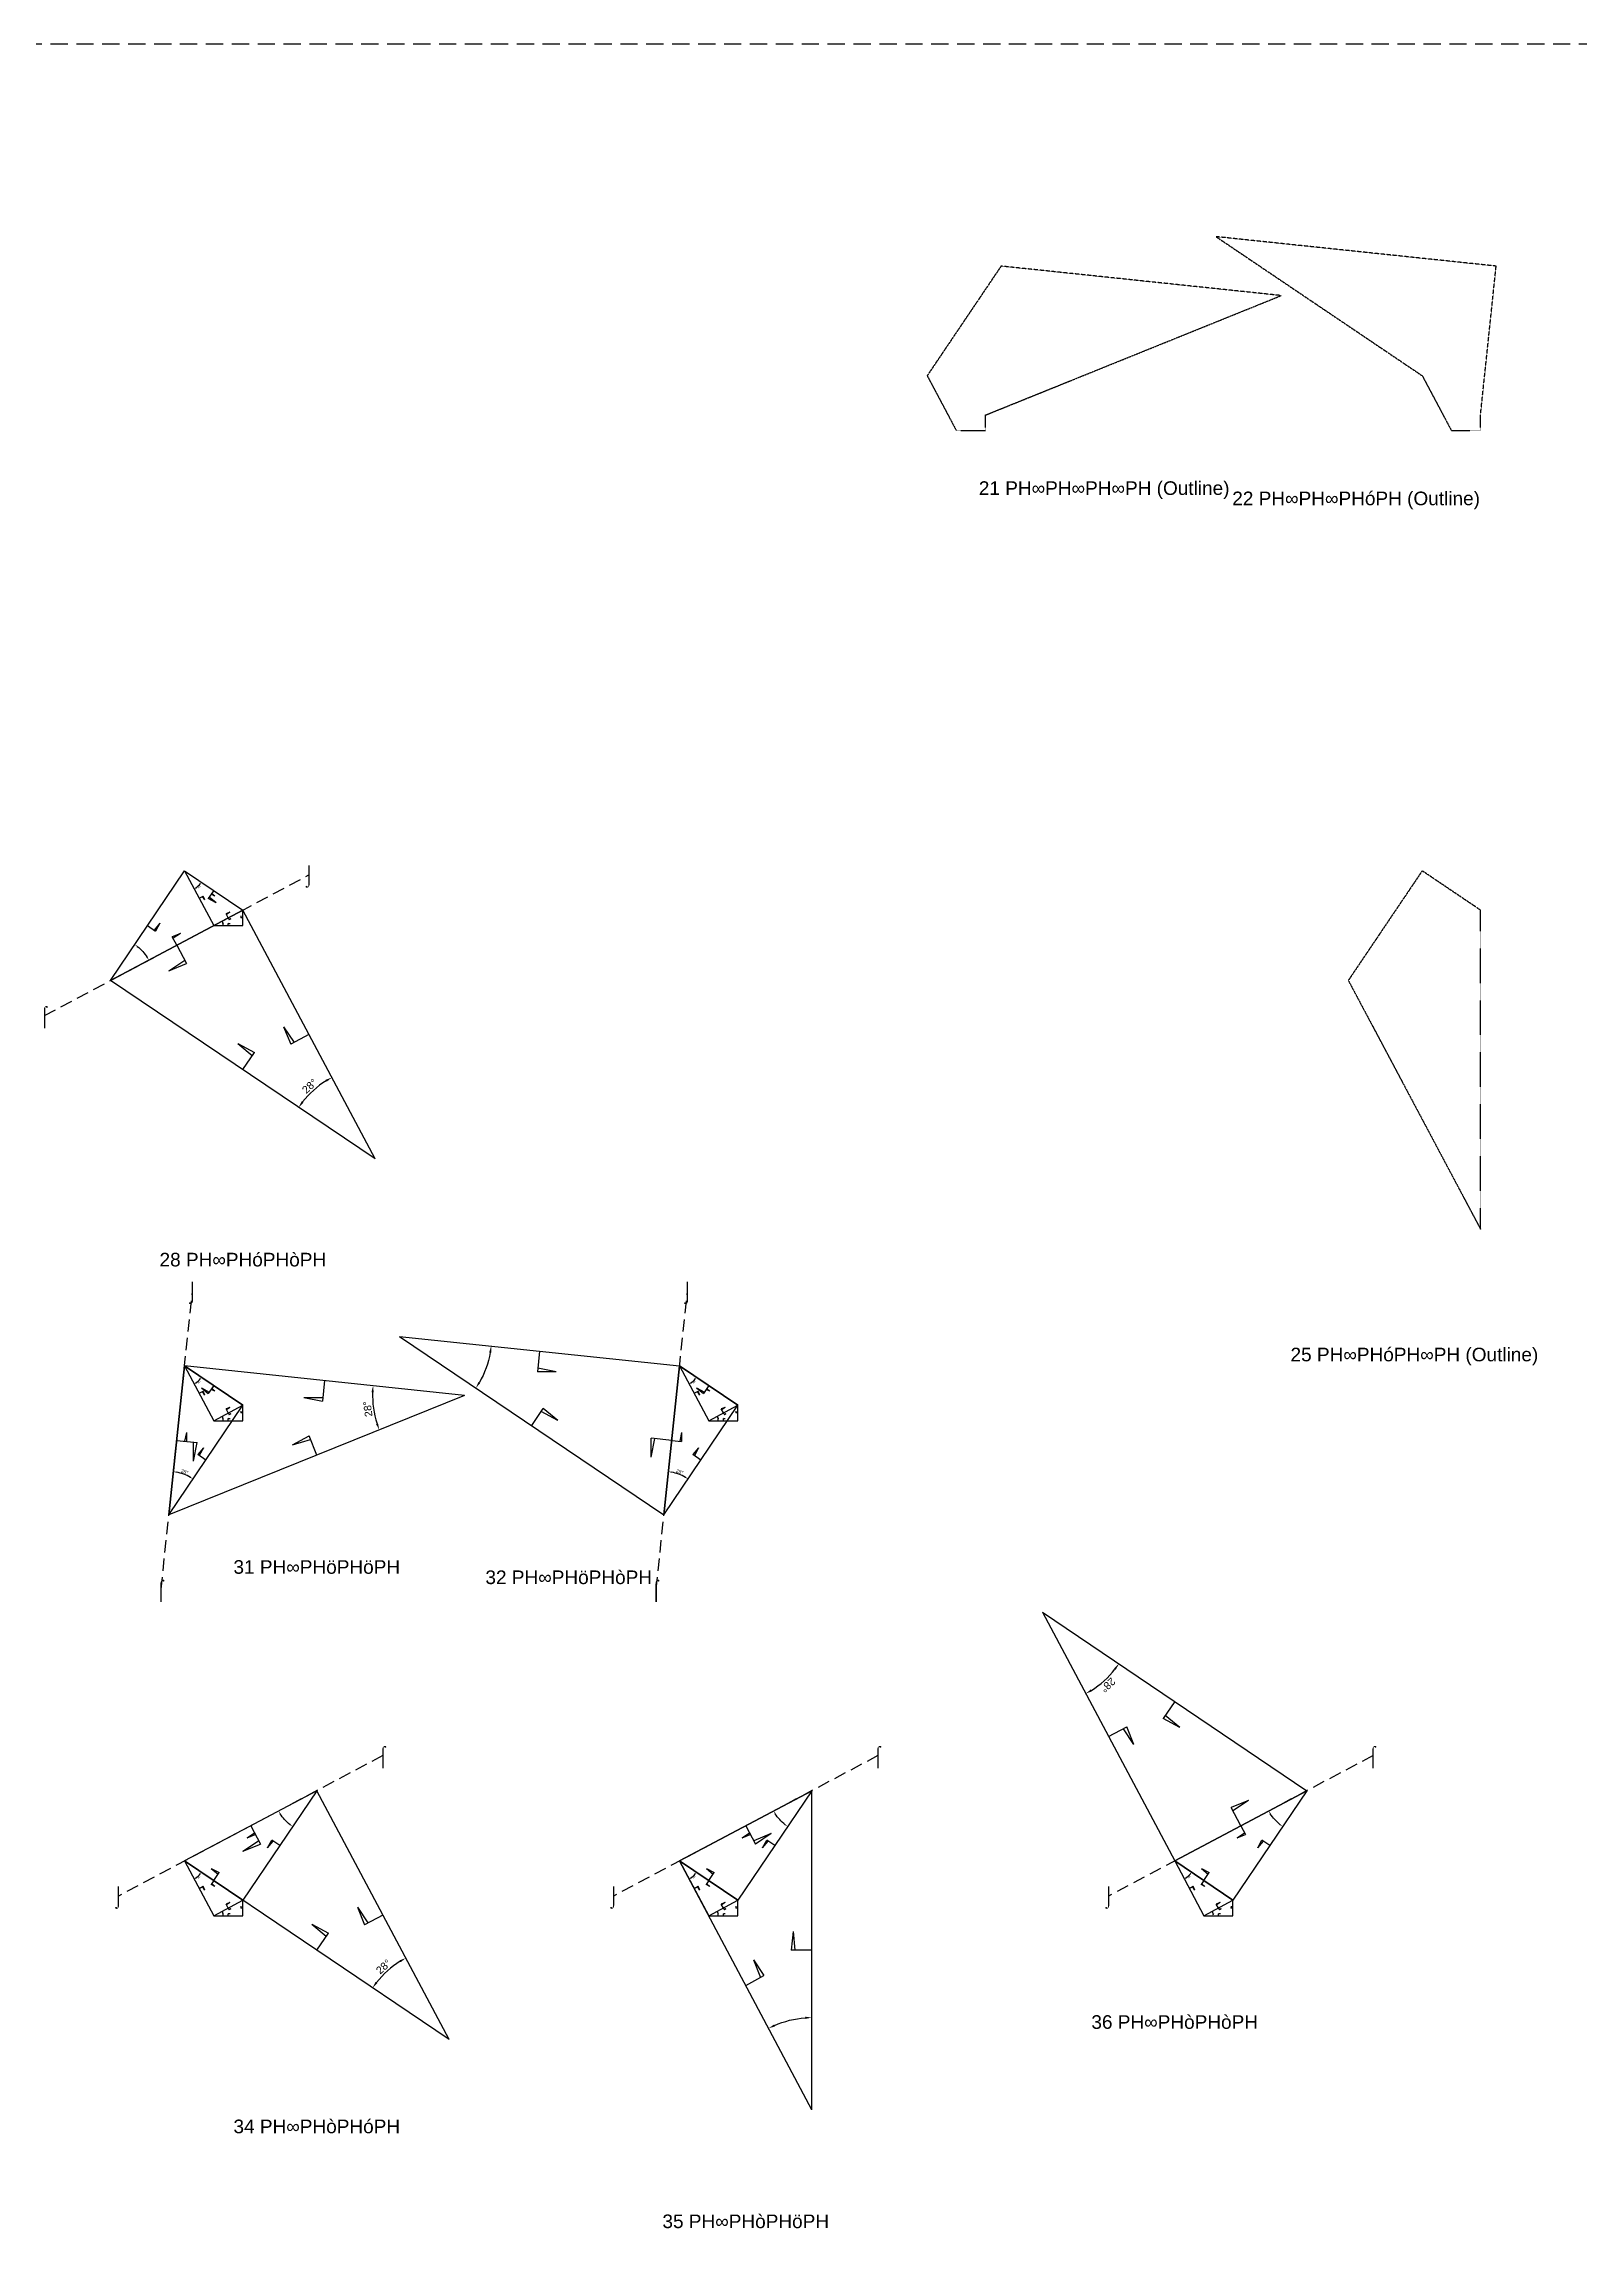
# Model space of a CAD drawing. Header units: millimetres. Extents: x 100562 to 3861006, y -7054888 to 24518.
# Drawn here: x 1062705 to 1853152, y -3202246 to -2077788 of the extents above; entities that cross this region are included whole.
import ezdxf
from ezdxf.enums import TextEntityAlignment as Align

# ---------------------------------------------------------------- set-up
doc = ezdxf.new("R2010")
doc.units = ezdxf.units.MM
doc.header["$PDMODE"] = 35
doc.linetypes.add('DASHED', pattern=[19.05, 12.7, -6.35])
for name, color, linetype in [('BASE', 170, 'Continuous'), ('HYPOTENUSE', 20, 'Continuous'), ('PERPENDICULAR', 90, 'Continuous')]:
    doc.layers.add(name, color=color, linetype=linetype)
doc.styles.add('Arial', font='arial_0.ttf')
doc.dimstyles.new('ISO-25', dxfattribs={"dimtxt": 250, "dimasz": 100, "dimexe": 1.25, "dimexo": 0.625, "dimgap": 100, "dimtad": 1, "dimdec": 0, "dimtxsty": 'Arial', "dimcen": 2.5, "dimadec": 0, "dimazin": 0, "dimtfac": 1, "dimtdec": 0, "dimtmove": 0, "dimatfit": 3, "dimfxl": 1, "dimarcsym": 0})

# ---------------------------------------------------------------- blocks, each defined once
blk = doc.blocks.new('*D9')
at = {"color": 0, "lineweight": -2, "ltscale": 100, "transparency": 16777216}
blk.add_arc((0, 0), 4906, 4.08845, 23.91155, dxfattribs=at)
at = {"color": 0, "ltscale": 100, "transparency": 16777216}
for points in [[(4432, 1963), (4537, 2014), (4332, 2303)], [(4952, 352), (4835, 348), (4906, 0)]]:
    blk.add_solid(points, dxfattribs=at)
at = {"layer": 'Defpoints', "color": 0, "ltscale": 100, "transparency": 16777216}
for p in [(15000, 7976), (0, 0), (0, 0), (4841, 796), (15000, 0)]:
    blk.add_point(p, dxfattribs=at)
at = {"color": 0, "ltscale": 100, "transparency": 16777216, "insert": (5055, 1260), "char_height": 400, "attachment_point": 5, "rotation": 284, "style": 'Arial'}
blk.add_mtext('28°', dxfattribs=at)
blk = doc.blocks.new('SanjoyNathGeometrifyingTrigonometryFundamentalLockedSet')
at = {"color": 114, "linetype": 'DASHED', "ltscale": 100, "true_color": 0x139b48}
for p, q in [((14000, 4987.8), (13900, 3987.8)), ((14000, 4987.8), (14100, 3987.8)), ((15000, 3987.8), (13900, 3987.8))]:
    blk.add_line(p, q, dxfattribs=at)
at = {"color": 242, "linetype": 'DASHED', "ltscale": 100, "true_color": 0xcd2027}
for p, q in [((7500, 3987.8), (8016.4, 3016.6)), ((8852.4, 3574.3), (7922.5, 3193.2)), ((8852.4, 3574.3), (8016.4, 3016.6))]:
    blk.add_line(p, q, dxfattribs=at)
at = {"color": 159, "linetype": 'DASHED', "ltscale": 100, "true_color": 0x22346e}
for p, q in [((7500, 0), (7500, 1100)), ((8500, 1000), (7500, 1100)), ((8500, 1000), (7500, 900))]:
    blk.add_line(p, q, dxfattribs=at)
at = {"layer": 'BASE'}
blk.add_line((0, 0), (15000, 0), dxfattribs=at)
at = {"layer": 'HYPOTENUSE'}
blk.add_line((0, 0), (15000, 7975.6), dxfattribs=at)
at = {"layer": 'PERPENDICULAR'}
blk.add_line((15000, 0), (15000, 7975.6), dxfattribs=at)
at = {"color": 4, "ltscale": 100}
dim = blk.add_angular_dim_2l(base=(4841, 795.6), line1=((0, 0), (15000, 0)), line2=((0, 0), (15000, 7975.6)), dimstyle='ISO-25', override={"dimtxt": 400, "dimasz": 350, "dimgap": 100}, dxfattribs=at)
dim.commit()
dim.dimension.update_dxf_attribs({"geometry": '*D9', "text_midpoint": (5055.4, 1260.5)})

msp = doc.modelspace()

# ---------------------------------------------------------------- linework, layer by layer
at = {"linetype": 'DASHED', "ltscale": 700}
msp.add_line((199406, -2077788), (2492861, -2077788), dxfattribs=at)
at = {"linetype": 'DASHED', "ltscale": 500}
for p, q in [((1063135, -2578045), (1199249, -2505672)), ((1123135, -2873343), (1139249, -2720029)), ((1377964, -2873343), (1394078, -2720029)), ((1237306, -2958906), (1101192, -3031279)), ((1492134, -2958906), (1356021, -3031279)), ((1746963, -2958906), (1610849, -3031279))]:
    msp.add_line(p, q, dxfattribs=at)
at = {"linetype": 'DASHED'}
for points in [[(1666177, -2177127), (1772291, -2248701), (1787291, -2276912), (1802291, -2276912), (1802291, -2268937), (1810348, -2192279)], [(1532463, -2276912), (1547463, -2276912), (1547463, -2268937), (1699691, -2207432), (1555520, -2192279), (1517463, -2248701)], [(1802291, -2523765), (1772291, -2503530), (1734234, -2559951), (1802291, -2687948)]]:
    msp.add_lwpolyline(points, close=True, dxfattribs=at)

# ---------------------------------------------------------------- block references
at = {"linetype": 'DASHED', "ltscale": 100}
for p, xscale, yscale, zscale, rotation in [((1135221, -2503530), 2.130054468189511, 2.130054468189511, 2.130054468189511, 298), ((1097164, -2559951), -4.537132037454103, 4.537132037454103, 4.537132037454102, 236), ((1233278, -2651761), 9.664338369144877, 9.664338369144877, 9.664338369144877, 117.9999999999999), ((1245878, -2743205), -9.664338369144904, 9.664338369144906, 9.664338369144904, 174.0000000000002), ((1135221, -2758358), 2.130054468189511, 2.130054468189511, 2.130054468189511, 298), ((1390049, -2758358), 2.130054468189511, 2.130054468189511, 2.130054468189511, 298), ((1127164, -2835015), 4.537132037454102, 4.537132037454102, 4.537132037454102, 56.00000000000003), ((1279392, -2773511), 9.664338369144904, 9.664338369144904, 9.664338369144904, 174.0000000000001), ((1381992, -2835015), 4.537132037454102, 4.537132037454102, 4.537132037454102, 56.00000000000003), ((1576820, -2885190), 9.664338369144877, 9.664338369144877, 9.664338369144877, 298), ((1203278, -2977000), -4.537132037454103, 4.537132037454103, 4.537132037454102, 56.00000000000004), ((1458106, -2977000), -4.537132037454103, 4.537132037454103, 4.537132037454102, 56.00000000000004), ((1712934, -2977000), -4.537132037454103, 4.537132037454103, 4.537132037454102, 56.00000000000004), ((1271335, -3104996), 9.664338369144877, 9.664338369144877, 9.664338369144877, 117.9999999999999), ((1458106, -3141183), -9.664338369144877, 9.664338369144877, 9.664338369144877, 297.9999999999999), ((1135221, -3013186), 2.130054468189511, 2.130054468189511, 2.130054468189511, 298), ((1390049, -3013186), 2.130054468189511, 2.130054468189511, 2.130054468189511, 298), ((1644877, -3013186), 2.130054468189511, 2.130054468189511, 2.130054468189511, 298)]:
    msp.add_blockref('SanjoyNathGeometrifyingTrigonometryFundamentalLockedSet', p, dxfattribs=dict(at, xscale=xscale, yscale=yscale, zscale=zscale, rotation=rotation))
at = {"linetype": 'DASHED'}
for p in [(1150221, -2531740), (1150221, -2786569), (1405049, -2786569), (1150221, -3041397), (1405049, -3041397), (1659877, -3041397)]:
    msp.add_blockref('SanjoyNathGeometrifyingTrigonometryFundamentalLockedSet', p, dxfattribs=at)

# ---------------------------------------------------------------- texts
at = {"linetype": 'DASHED', "ltscale": 100, "style": 'Arial'}
for s, p in [('21 PH∞PH∞PH∞PH (Outline)', (1608577, -2306534)), ('22 PH∞PH∞PHóPH (Outline)', (1738263, -2311837)), ('⌡', (1199249, -2505672)), ('⌠', (1063135, -2578045)), ('28 PH∞PHóPHòPH', (1165221, -2703643)), ('⌡', (1139249, -2720029)), ('⌡', (1394078, -2720029)), ('25 PH∞PHóPH∞PH (Outline)', (1768263, -2752494)), ('31 PH∞PHöPHöPH', (1203278, -2861845)), ('32 PH∞PHöPHòPH', (1332964, -2867148)), ('⌠', (1123135, -2873343)), ('⌠', (1377964, -2873343)), ('⌠', (1237306, -2958906)), ('⌠', (1492134, -2958906)), ('⌠', (1746963, -2958906)), ('⌡', (1101192, -3031279)), ('⌡', (1356021, -3031279)), ('⌡', (1610849, -3031279)), ('36 PH∞PHòPHòPH', (1644877, -3096070)), ('34 PH∞PHòPHóPH', (1203278, -3149795)), ('35 PH∞PHòPHöPH', (1424078, -3198647))]:
    msp.add_text(s, height=7000, dxfattribs=at).set_placement(p, align=Align.MIDDLE_CENTER)

doc.saveas('drawing.dxf')
